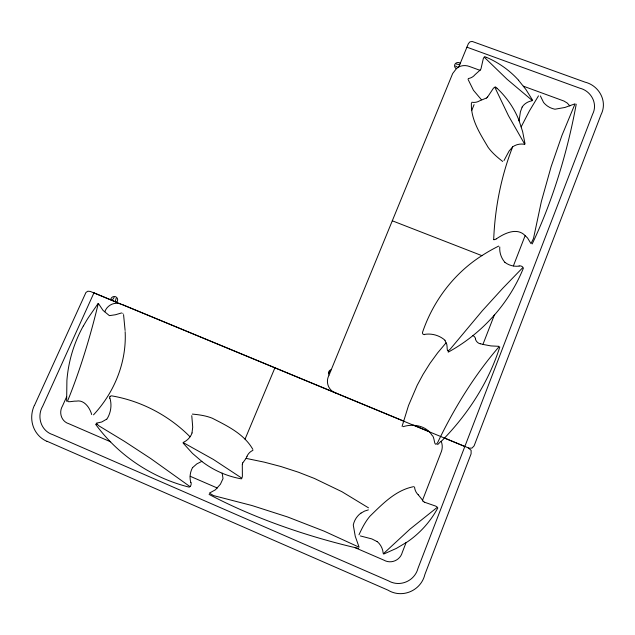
<?xml version="1.0" encoding="UTF-8"?>
<svg xmlns="http://www.w3.org/2000/svg" width="635" height="635" viewBox="0 0 635 635"><rect width="100%" height="100%" fill="white"/><g stroke="black" fill="none" stroke-linecap="round" stroke-linejoin="round"><path stroke-width="0.95" d="M66.643 401.28L66.905 380.452A130.469 126.611 -59.4 0 1 83.352 325.89M116.141 298.267L115.229 301.696M471.4 102.981C470.606 119.491 480.195 133.834 488.18 147.415C492.181 152.9 497.372 157.345 502.706 161.465M493.689 239.585C494.935 207.994 501.11 176.482 512.588 147.018M519.033 120.944L520.43 111.704L522.153 107.132M519.105 265.93A3.913 3.778 22.9 0 1 523.01 267.383L502.729 288.322L482.362 310.705L450.183 349.202L448.318 350.75L448.215 352.147C481.878 333.716 509.032 303.72 523.423 268.089M242.3 464.614L242.387 476.329L241.919 478.219L213.344 459.43L183.11 442.531M576.215 104.211C567.547 151.9 552.466 201.501 532.178 243.943M98.298 303.411C90.503 335.994 80.375 369.372 68.064 399.836C65.469 403.463 73.366 400.725 76.367 401.122C84.169 399.51 89.9 407.853 91.67 414.528M402.066 426.387L408.511 405.535L417.211 385.247L423.013 374.459L429.966 363.371L437.658 352.838L446.08 342.844L444.944 340.439M191.992 432.927L192.715 427.204L191.77 415.663M358.997 534.789C361.966 528.233 365.268 521.732 369.951 516.199C382.508 504.015 395.645 490.141 413.623 486.672M503.992 160.552L509.087 151.074L512.501 147.098M112.093 300.426L114.133 297.402M406.146 542.457L402.288 552.386C400.217 560.26 391.049 564.253 383.945 560.173L354.782 547.553C304.951 535.773 252.897 517.596 209.09 494.411M423.069 501.182L422.545 500.174L441.5 451.239A14.184 13.859 61.3 0 0 441.238 441.396C467.32 415.115 488.498 382.714 499.793 347.004M480.354 343.686L482.933 344.416L494.514 314.595M513.39 265.906L525.137 235.617C516.93 227.012 504.222 233.466 496.324 238.887M328.962 375.333C325.255 381.976 328.485 390.755 335.867 392.994L403.511 421.013M471.742 110.419L474.083 104.616M331.279 369.618A3.699 3.683 -78.6 0 0 329.025 375.126L452.676 73.509L456.406 68.659A15.946 15.065 2.4 0 1 458.041 67.516L458.041 67.516A14.208 13.422 2.3 0 1 458.692 67.143L468.408 43.577L469.995 41.831L472.226 41.45L584.994 82.129C599.035 85.534 607.862 101.243 601.059 114.594L474.107 445.873L472.011 448.08L468.995 448.175L444.325 437.952M245.031 439.182L274.939 367.768M247.031 456.311L246.062 458.375L264.279 462.153L280.892 466.519L298.434 472.218L314.396 478.449L341.9 491.696L368.49 507.841M66.572 396.907L62.516 405.94C58.531 412.448 61.341 421.537 68.897 423.751L110.673 441.841M93.924 292.91L42.72 406.154C36.544 416.552 40.91 430.951 52.824 434.681L388.533 580.866C399.947 587.446 414.711 581.017 417.989 568.349L592.614 114.181C598.099 103.505 591.05 90.9 579.795 88.186L466.908 47.18M34.409 405.559L85.955 292.457L87.9 291.219L90.305 291.433L120.698 303.998C114.26 301.577 106.998 305.356 104.815 311.769M521.168 126.881L529.344 111.054L538.488 95.853M109.99 396.684L109.958 396.732A2.048 1.953 -58.5 0 0 109.736 398.28M246.023 458.446L242.824 462.82M437.817 507.936L436.761 509.841A98.504 96.568 80.6 0 1 407.718 541.647L396.383 548.394L383.842 553.998M83.399 325.922L86.749 320.215A144.28 140.272 -61.1 0 1 88.797 317L98.147 303.466M93.512 414.845C114.316 392.565 126.722 362.299 125.151 331.645M498.753 347.083C473.964 375.793 453.612 409.234 437.499 442.897C433.626 448.072 435.094 436.959 431.959 435.213C426.061 425.498 413.234 423.497 403.074 426.688M192.722 467.495L196.818 463.899L201.922 461.32M487.593 97.004L493.419 88.257L494.752 87.098L508.437 115.665L524.764 144.272M441.119 441.198L437.594 444.643M360.99 513.056A20.185 19.534 77.8 0 0 353.274 524.978L355.243 536.257L359.1 547.203L324.239 531.201L287.568 516.953L251.889 505.508L213.606 495.617L209.352 493.125L215.384 489.831L220.416 484.219L223.028 478.576L222.163 473.115M383.302 553.823L409.908 529.201L437.388 507.238L435.769 506.135L424.553 502.229M106.593 419.203L101.735 421.997L96.337 423.172L98.615 425.68L124.444 441.349L150.717 458.541L189.976 486.6M361.037 513.112L364.53 511.111L368.356 509.889M468.209 78.565L468.297 78.549A10.604 10.001 1.9 0 0 474.964 74.739L480.235 69.985M448.278 350.774C446.381 351.838 447.834 344.464 446.08 342.805M471.845 102.235L471.924 102.251A10.66 10.089 3.5 0 0 479.623 100.83L486.346 98.06M498.721 246.086L497.618 246.634A180.062 172.323 41.8 0 0 481.886 255.643C454.025 273.328 433.141 301.022 422.585 332.184A1.961 1.937 28.8 0 0 423.053 334.169L423.196 334.224A2.032 2 28.7 0 0 424.632 334.597M252.92 450.366L252.841 450.398A11.406 11.105 -78.1 0 0 246.991 456.295M525.185 235.641L527.558 238.006L531.003 243.642L533.503 238.442L541.361 201.509L551.124 166.664L561.951 135.43L575.056 103.807L565.007 107.442L554.934 109.22A18.51 17.375 9.9 0 1 543.6 102.497L540.385 95.941M96.917 424.085L95.575 424.236C118.253 455.343 152.019 477.917 189.365 487.18M456.263 64.016L459.756 64.651M413.552 425.188L428.95 431.546M499.078 346.329L490.934 345.916L482.949 344.416M192.357 414.099C199.12 414.719 205.946 415.687 212.304 418.227C227.409 426.014 244.11 433.951 252.865 449.413M360.307 535.924L371.808 538.909L377.095 541.584M241.419 478.869L239.347 478.472A96.171 94.448 -63 0 1 222.242 473.265L222.186 473.234A95.186 93.48 -63.3 0 1 202.128 461.677L192.5 453.414L183.126 443.079M358.632 548.442L354.782 547.553M457.962 67.485L455.517 65.984M479.79 70.255L469.527 66.5A12.994 12.279 2.1 0 0 458.716 66.905M523.351 86.177L563.936 101.036L567.293 103.076L569.841 105.926M392.303 220.797L482.028 255.699M335.867 392.994L122.19 304.514M484.719 56.642L486.561 57.412M93.623 292.679L117.546 302.697M120.833 304.038L464.836 446.508M468.312 447.961L471.13 450.334L471.091 453.858L424.878 574.484C421.053 590.621 402.296 598.805 388.009 590.161L46.998 441.254M190.198 476.274L217.353 488.037M532.455 100.632L507.079 79.272L484.14 57.071L483.306 58.595L481.052 68.532A5.167 4.866 2.7 0 1 480.274 70.009M495.459 86.876L496.919 88.217M418.235 494.752L422.545 500.174M481.433 99.735L473.464 90.289L468.066 79.391M190.016 436.761C168.95 415.536 141.319 400.971 111.831 395.883A1.976 1.889 -58.5 0 0 109.958 396.661M518.517 80.232L525.978 89.583L532.543 100.147M98.425 303.506L103.021 310.38L109.395 315.643L115.435 314.754L121.325 313.023A1.968 1.881 -48.5 0 1 121.595 312.968M518.962 120.332L522.645 131.659L525.026 143.843M123.563 314.603L125.103 330.47M414.544 486.934L414.552 487.029A11.652 11.327 66.5 0 0 418.203 494.784M424.593 334.383A24.908 24.543 38.5 0 1 445.072 340.289M504.865 262.318A21.669 20.876 20.3 0 1 499.769 246.983M519.136 266.105A18.693 18.01 19.8 0 1 504.881 262.334M190.968 482.457A4.04 3.881 -72.7 0 1 190.032 486.656M109.942 398.208A24.956 23.725 -58.8 0 1 106.759 419.314M122.69 313.222A1.968 1.881 -48.5 0 1 122.912 313.38M486.577 57.38A92.178 88.114 3.2 0 1 518.549 80.208M522.073 107.085A15.034 14.2 9.6 0 1 531.979 100.79M456.398 68.683A3.493 3.294 1.1 0 1 455.152 63.905A3.493 3.294 1.1 0 1 460.319 63.286M496.229 238.847A3.739 3.612 16.4 0 1 493.689 239.705M424.577 502.182A5.691 5.524 67.3 0 1 423.029 501.221M377.15 541.512A16.51 15.907 79 0 1 383.183 553.275M190.786 482.521A19.344 18.677 -74 0 1 192.635 467.439M242.348 464.614A5.556 5.405 -77.2 0 1 242.721 462.859M192.08 432.951A15.708 15.161 -65.1 0 1 183.555 442.246M329.652 373.61A1.397 1.389 -76.8 0 1 330.668 371.134M487.561 96.98A5.199 4.921 4.4 0 1 486.37 98.1M496.951 88.186A92.242 88.495 2.1 0 1 519.001 120.325M512.532 146.955A15.137 14.414 11.5 0 1 524.256 144.264M110.665 299.744A3.604 3.445 -46.9 0 1 115.626 296.728A3.604 3.445 -46.9 0 1 116.753 302.26M46.942 441.373A27.797 26.281 -59.1 0 1 34.298 405.511M480.322 343.837A6.501 6.342 32.8 0 1 475.377 338.749M472.877 335.605A4.739 4.635 33.1 0 1 475.559 338.717"/></g></svg>
